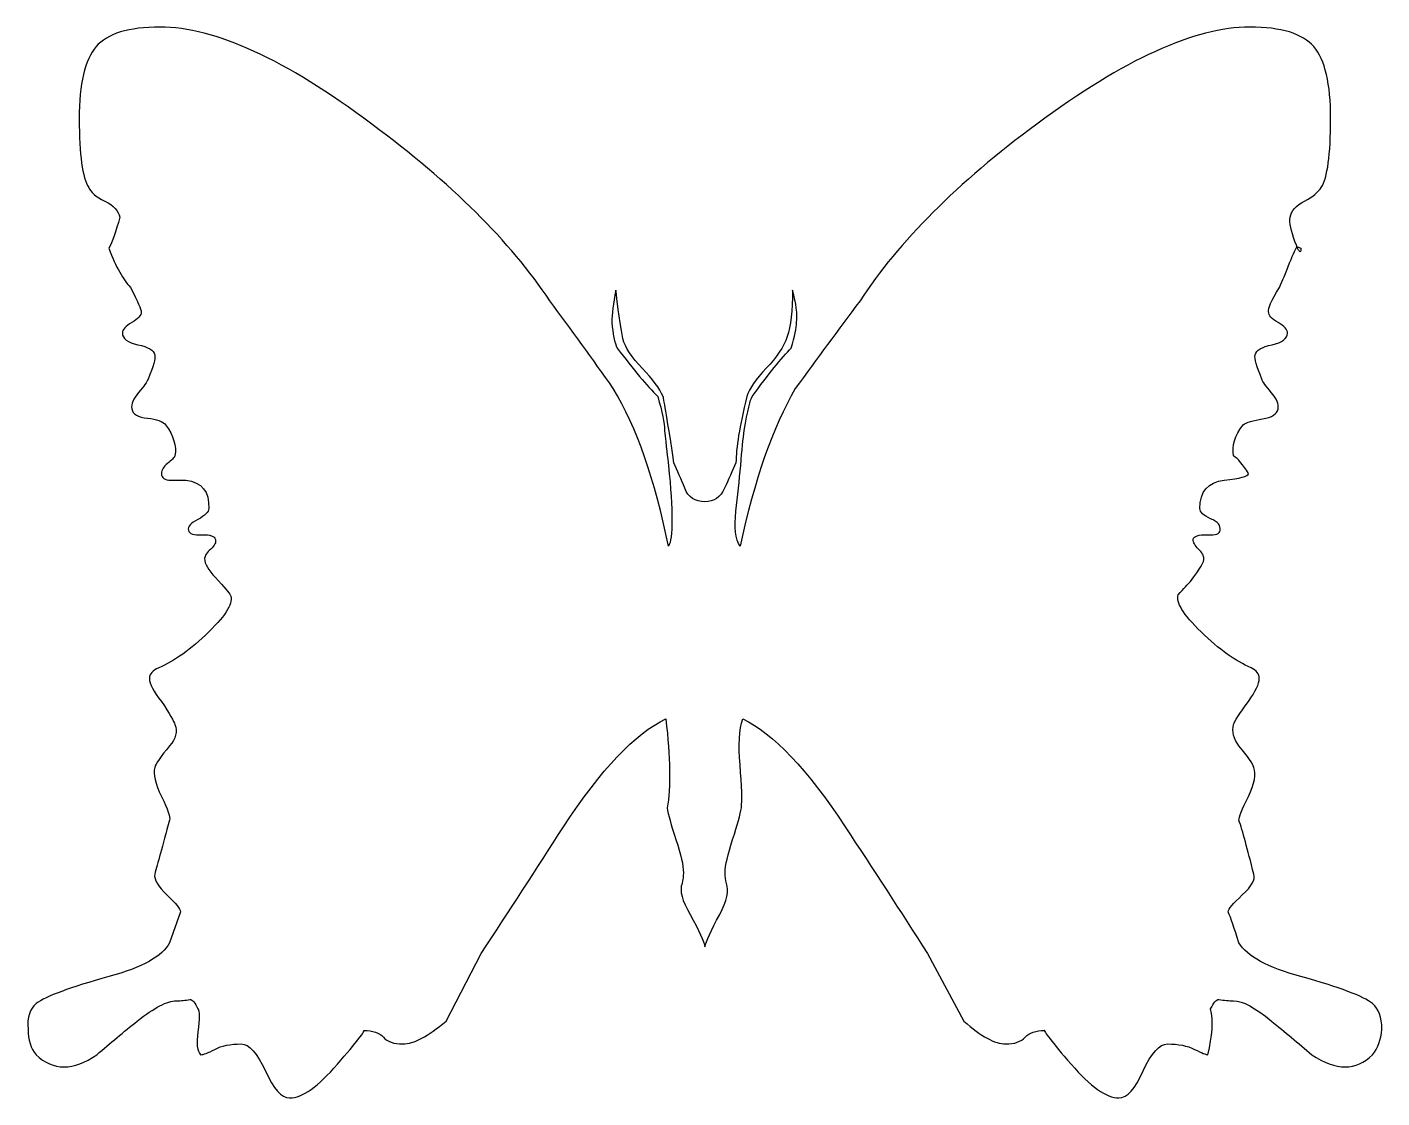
# Model space of a CAD drawing. Header units: centimetres. Extents: x -10.6 to 7.9, y -7.2 to 7.4.
import ezdxf

# ---------------------------------------------------------------- set-up
doc = ezdxf.new("R2010")
doc.units = ezdxf.units.CM
doc.header["$MEASUREMENT"] = 0
doc.layers.add('Camada 1', color=7, linetype='Continuous')

msp = doc.modelspace()

# ---------------------------------------------------------------- linework, layer by layer
at = {"layer": 'Camada 1'}
msp.add_open_spline([(7.78047, -6.65586), (7.55936, -6.877), (7.28292, -6.877), (6.95121, -6.65586), (6.95121, -6.65586), (6.76693, -6.49637), (6.58265, -6.34259), (6.39836, -6.19517), (6.39836, -6.19517), (6.17722, -6.01089), (6.00503, -5.91876), (5.88237, -5.91876), (5.88237, -5.91876), (5.82075, -5.91876), (5.75336, -5.9127), (5.67967, -5.90034), (5.67967, -5.90034), (5.64279, -5.90034), (5.60596, -5.94352), (5.56907, -6.02932), (5.56907, -6.02932), (5.60595, -6.18913), (5.59357, -6.39788), (5.53221, -6.65588), (5.53221, -6.65588), (5.50744, -6.65588), (5.44611, -6.63141), (5.34793, -6.58217), (5.34793, -6.58217), (5.24945, -6.53322), (5.12679, -6.50848), (4.97937, -6.50848), (4.97937, -6.50848), (4.86877, -6.50848), (4.75823, -6.63141), (4.64766, -6.87704), (4.64766, -6.87704), (4.53709, -7.12294), (4.42652, -7.2456), (4.31595, -7.2456), (4.31595, -7.2456), (4.14376, -7.2456), (3.9258, -7.09212), (3.66174, -6.78491), (3.66174, -6.78491), (3.39742, -6.47794), (3.27762, -6.32422), (3.30241, -6.32422), (3.30241, -6.32422), (3.17946, -6.32422), (3.09048, -6.35502), (3.03518, -6.41635), (3.03518, -6.41635), (2.97988, -6.47795), (2.89064, -6.50848), (2.76795, -6.50848), (2.76795, -6.50848), (2.62055, -6.50848), (2.42994, -6.40426), (2.19669, -6.19519), (2.19669, -6.19519), (2.19669, -6.19519), (1.69911, -5.2738), (1.69911, -5.2738), (1.69911, -5.2738), (1.33055, -4.69648), (0.95566, -4.11916), (0.57503, -3.54155), (0.57503, -3.54155), (0.05901, -2.75547), (-0.40803, -2.26396), (-0.82554, -2.06729), (-0.82554, -2.06729), (-0.87478, -2.21472), (-0.88716, -2.42376), (-0.8624, -2.69385), (-0.8624, -2.69385), (-0.83793, -2.98873), (-0.83187, -3.18537), (-0.84396, -3.28355), (-0.84396, -3.28355), (-0.85634, -3.36965), (-0.89637, -3.5139), (-0.96374, -3.71659), (-0.96374, -3.71659), (-1.03142, -3.91931), (-1.0651, -4.06991), (-1.0651, -4.16808), (-1.0651, -4.16808), (-1.0651, -4.21732), (-1.05904, -4.26656), (-1.04668, -4.31551), (-1.04668, -4.31551), (-1.00982, -4.41399), (-1.04062, -4.55506), (-1.13881, -4.73937), (-1.13881, -4.73937), (-1.26176, -4.96048), (-1.32944, -5.10793), (-1.34153, -5.18165), (-1.34153, -5.18165), (-1.35391, -5.10794), (-1.42157, -4.96051), (-1.54423, -4.73937), (-1.54423, -4.73937), (-1.6548, -4.55506), (-1.69166, -4.41399), (-1.6548, -4.31551), (-1.6548, -4.31551), (-1.64271, -4.26654), (-1.63636, -4.21732), (-1.63636, -4.16808), (-1.63636, -4.16808), (-1.63636, -4.06989), (-1.67033, -3.91932), (-1.73772, -3.71659), (-1.73772, -3.71659), (-1.80537, -3.51389), (-1.84541, -3.36964), (-1.8575, -3.28355), (-1.8575, -3.28355), (-1.80855, -3.00108), (-1.81461, -2.59566), (-1.87594, -2.06729), (-1.87594, -2.06729), (-2.29374, -2.26395), (-2.7605, -2.75547), (-3.27649, -3.54155), (-3.27649, -3.54155), (-3.64505, -4.11916), (-4.01994, -4.69646), (-4.4006, -5.2738), (-4.4006, -5.2738), (-4.4006, -5.2738), (-4.87973, -6.19519), (-4.87973, -6.19519), (-4.87973, -6.19519), (-5.12563, -6.40424), (-5.32201, -6.50848), (-5.46943, -6.50848), (-5.46943, -6.50848), (-5.59236, -6.50848), (-5.68133, -6.47795), (-5.73663, -6.41635), (-5.73663, -6.41635), (-5.7919, -6.35502), (-5.88117, -6.32422), (-6.00383, -6.32422), (-6.00383, -6.32422), (-5.97936, -6.32422), (-6.09913, -6.47797), (-6.36319, -6.78491), (-6.36319, -6.78491), (-6.62751, -7.09212), (-6.8455, -7.2456), (-7.0174, -7.2456), (-7.0174, -7.2456), (-7.12797, -7.2456), (-7.23854, -7.12294), (-7.34911, -6.87704), (-7.34911, -6.87704), (-7.45968, -6.63143), (-7.57025, -6.50848), (-7.68082, -6.50848), (-7.68082, -6.50848), (-7.82825, -6.50848), (-7.94802, -6.53325), (-8.04018, -6.58217), (-8.04018, -6.58217), (-8.13231, -6.63141), (-8.19681, -6.65588), (-8.23367, -6.65588), (-8.23367, -6.65588), (-8.28291, -6.60693), (-8.29529, -6.50242), (-8.27053, -6.34261), (-8.27053, -6.34261), (-8.24606, -6.15833), (-8.24606, -6.05411), (-8.27053, -6.02932), (-8.27053, -6.02932), (-8.30739, -5.94352), (-8.34424, -5.90034), (-8.3811, -5.90034), (-8.3811, -5.90034), (-8.44272, -5.91272), (-8.50405, -5.91876), (-8.56538, -5.91876), (-8.56538, -5.91876), (-8.68833, -5.91876), (-8.86656, -6.01089), (-9.09979, -6.19517), (-9.09979, -6.19517), (-9.28407, -6.3426), (-9.46835, -6.49637), (-9.65264, -6.65586), (-9.65264, -6.65586), (-9.97226, -6.877), (-10.24867, -6.877), (-10.4819, -6.65586), (-10.4819, -6.65586), (-10.55561, -6.57006), (-10.59247, -6.45316), (-10.59247, -6.30574), (-10.59247, -6.30574), (-10.60485, -6.14625), (-10.568, -6.02933), (-10.4819, -5.95562), (-10.4819, -5.95562), (-10.34686, -5.85743), (-10.01515, -5.73451), (-9.4868, -5.58706), (-9.4868, -5.58706), (-9.03243, -5.4644), (-8.75599, -5.31065), (-8.65754, -5.12637), (-8.65754, -5.12637), (-8.65754, -5.12637), (-8.51011, -4.70251), (-8.51011, -4.70251), (-8.51011, -4.70251), (-8.51011, -4.66565), (-8.57173, -4.58906), (-8.69439, -4.47216), (-8.69439, -4.47216), (-8.81734, -4.35556), (-8.87261, -4.26023), (-8.86026, -4.18652), (-8.86026, -4.18652), (-8.8234, -4.05148), (-8.75601, -3.80586), (-8.65754, -3.44942), (-8.65754, -3.44942), (-8.64545, -3.41254), (-8.68231, -3.30517), (-8.76811, -3.12695), (-8.76811, -3.12695), (-8.85421, -2.94899), (-8.885, -2.81683), (-8.86026, -2.73074), (-8.86026, -2.73074), (-8.84814, -2.68177), (-8.78049, -2.58331), (-8.65754, -2.43586), (-8.65754, -2.43586), (-8.57174, -2.33767), (-8.54697, -2.23949), (-8.58383, -2.14101), (-8.58383, -2.14101), (-8.59621, -2.10415), (-8.65754, -1.99991), (-8.76811, -1.82772), (-8.76811, -1.82772), (-8.87868, -1.69268), (-8.93398, -1.58817), (-8.93398, -1.51445), (-8.93398, -1.51445), (-8.93398, -1.45312), (-8.89106, -1.40388), (-8.805, -1.36702), (-8.805, -1.36702), (-8.59624, -1.28122), (-8.36907, -1.11826), (-8.12317, -0.87868), (-8.12317, -0.87868), (-7.87756, -0.6391), (-7.77937, -0.47037), (-7.82832, -0.37192), (-7.82832, -0.37192), (-7.8407, -0.34745), (-7.90836, -0.2677), (-8.03104, -0.13234), (-8.03104, -0.13234), (-8.12952, -0.03418), (-8.17847, 0.05192), (-8.17847, 0.12563), (-8.17847, 0.12563), (-8.17847, 0.16249), (-8.15082, 0.2054), (-8.09555, 0.25461), (-8.09555, 0.25461), (-8.04028, 0.30356), (-8.01895, 0.34674), (-8.03104, 0.38359), (-8.03104, 0.38359), (-8.04342, 0.43254), (-8.10475, 0.45413), (-8.21532, 0.4481), (-8.21532, 0.4481), (-8.32589, 0.44178), (-8.38751, 0.46337), (-8.3996, 0.51261), (-8.3996, 0.51261), (-8.41198, 0.56156), (-8.36909, 0.6108), (-8.27062, 0.66004), (-8.27062, 0.66004), (-8.17243, 0.70899), (-8.12319, 0.75823), (-8.12319, 0.80747), (-8.12319, 0.80747), (-8.1111, 1.0407), (-8.21532, 1.16968), (-8.43646, 1.19445), (-8.43646, 1.19445), (-8.49808, 1.19445), (-8.56544, 1.19445), (-8.63918, 1.19445), (-8.63918, 1.19445), (-8.72528, 1.19445), (-8.76816, 1.22498), (-8.76816, 1.28658), (-8.76816, 1.28658), (-8.76816, 1.33553), (-8.74054, 1.38159), (-8.68524, 1.4248), (-8.68524, 1.4248), (-8.62994, 1.46772), (-8.59626, 1.5014), (-8.58388, 1.52616), (-8.58388, 1.52616), (-8.55941, 1.6612), (-8.60232, 1.80257), (-8.71286, 1.95002), (-8.71286, 1.95002), (-8.74972, 1.99897), (-8.83264, 2.02977), (-8.96165, 2.04215), (-8.96165, 2.04215), (-9.09063, 2.05424), (-9.16149, 2.09742), (-9.17358, 2.17113), (-9.17358, 2.17113), (-9.18596, 2.23246), (-9.15514, 2.30617), (-9.08145, 2.39227), (-9.08145, 2.39227), (-9.00774, 2.47807), (-8.96482, 2.5397), (-8.95247, 2.57655), (-8.95247, 2.57655), (-8.87876, 2.74845), (-8.84822, 2.85902), (-8.86034, 2.90826), (-8.86034, 2.90826), (-8.87272, 2.96959), (-8.94961, 3.01568), (-9.09069, 3.04648), (-9.09069, 3.04648), (-9.23206, 3.07701), (-9.30262, 3.1294), (-9.30262, 3.20311), (-9.30262, 3.20311), (-9.30262, 3.25206), (-9.2597, 3.3013), (-9.17364, 3.35054), (-9.17364, 3.35054), (-9.08784, 3.39949), (-9.04466, 3.44873), (-9.04466, 3.49797), (-9.04466, 3.49797), (-9.04466, 3.52244), (-9.0939, 3.63301), (-9.19209, 3.82968), (-9.19209, 3.82968), (-9.29057, 3.92787), (-9.38875, 4.10609), (-9.48694, 4.36409), (-9.48694, 4.36409), (-9.43799, 4.44989), (-9.38875, 4.59126), (-9.33951, 4.78795), (-9.33951, 4.78795), (-9.35189, 4.87375), (-9.41955, 4.94747), (-9.54223, 5.00909), (-9.54223, 5.00909), (-9.66518, 5.07042), (-9.73889, 5.13175), (-9.76337, 5.19337), (-9.76337, 5.19337), (-9.84947, 5.32841), (-9.89235, 5.64168), (-9.89235, 6.1332), (-9.89235, 6.1332), (-9.89235, 6.61233), (-9.81575, 6.94087), (-9.662, 7.11912), (-9.662, 7.11912), (-9.50852, 7.29708), (-9.21684, 7.38632), (-8.78668, 7.38632), (-8.78668, 7.38632), (-8.03746, 7.38632), (-7.07287, 6.94404), (-5.89346, 6.05951), (-5.89346, 6.05951), (-4.81253, 5.26076), (-4.00169, 4.45627), (-3.46096, 3.64543), (-3.46096, 3.64543), (-3.16611, 3.2521), (-2.87761, 2.85303), (-2.59485, 2.44761), (-2.59485, 2.44761), (-2.27552, 1.91924), (-2.02359, 1.20055), (-1.83931, 0.29152), (-1.83931, 0.29152), (-1.77798, 0.40209), (-1.77798, 0.77065), (-1.83931, 1.39721), (-1.83931, 1.39721), (-1.85169, 1.4954), (-1.87013, 1.65521), (-1.89458, 1.87634), (-1.89458, 1.87634), (-1.89458, 1.97453), (-1.9254, 2.12799), (-1.98671, 2.33703), (-1.98671, 2.33703), (-2.13414, 2.48446), (-2.31842, 2.70559), (-2.53956, 3.00045), (-2.53956, 3.00045), (-2.57642, 3.07416), (-2.60118, 3.19079), (-2.61327, 3.35057), (-2.61327, 3.35057), (-2.61327, 3.46114), (-2.59483, 3.60857), (-2.55797, 3.79285), (-2.55797, 3.79285), (-2.54588, 3.65752), (-2.51505, 3.43638), (-2.46584, 3.12943), (-2.46584, 3.12943), (-2.42898, 3.00648), (-2.34003, 2.87143), (-2.19864, 2.72401), (-2.19864, 2.72401), (-2.05754, 2.57658), (-1.96223, 2.4476), (-1.91302, 2.33703), (-1.91302, 2.33703), (-1.90093, 2.30017), (-1.85169, 1.999), (-1.76559, 1.43406), (-1.76559, 1.43406), (-1.71664, 1.32349), (-1.6674, 1.20657), (-1.61816, 1.08394), (-1.61816, 1.08394), (-1.56921, 0.96099), (-1.47706, 0.89966), (-1.34175, 0.89966), (-1.34175, 0.89966), (-1.21909, 0.89966), (-1.12982, 0.96099), (-1.07455, 1.08394), (-1.07455, 1.08394), (-1.01925, 1.2066), (-0.96713, 1.32349), (-0.91792, 1.43406), (-0.91792, 1.43406), (-0.91792, 1.63043), (-0.86897, 1.93161), (-0.77049, 2.33703), (-0.77049, 2.33703), (-0.73363, 2.4476), (-0.64465, 2.57661), (-0.50329, 2.72401), (-0.50329, 2.72401), (-0.36219, 2.87144), (-0.26688, 3.01569), (-0.21765, 3.15708), (-0.21765, 3.15708), (-0.1687, 3.29818), (-0.14394, 3.51009), (-0.14394, 3.79285), (-0.14394, 3.79285), (-0.09499, 3.60857), (-0.07655, 3.46114), (-0.08864, 3.35057), (-0.08864, 3.35057), (-0.08864, 3.27686), (-0.11341, 3.15996), (-0.16235, 3.00045), (-0.16235, 3.00045), (-0.29768, 2.86512), (-0.47562, 2.64398), (-0.69676, 2.33703), (-0.69676, 2.33703), (-0.72153, 2.30017), (-0.75838, 2.14642), (-0.80733, 1.87634), (-0.80733, 1.87634), (-0.81971, 1.76577), (-0.83495, 1.60596), (-0.85339, 1.39721), (-0.85339, 1.39721), (-0.87181, 1.18816), (-0.89342, 0.97941), (-0.9179, 0.77065), (-0.9179, 0.77065), (-0.94267, 0.54951), (-0.92422, 0.3897), (-0.86263, 0.29152), (-0.86263, 0.29152), (-0.66626, 1.20052), (-0.41432, 1.91924), (-0.10709, 2.44761), (-0.10709, 2.44761), (0.18776, 2.85303), (0.48261, 3.2521), (0.77749, 3.64543), (0.77749, 3.64543), (1.30557, 4.45627), (2.11036, 5.26076), (3.19155, 6.05951), (3.19155, 6.05951), (4.38305, 6.94407), (5.3537, 7.38632), (6.10318, 7.38632), (6.10318, 7.38632), (6.53308, 7.38632), (6.82475, 7.29705), (6.97853, 7.11912), (6.97853, 7.11912), (7.13199, 6.9409), (7.20888, 6.61234), (7.20888, 6.1332), (7.20888, 6.1332), (7.20888, 5.64168), (7.16567, 5.32842), (7.0799, 5.19337), (7.0799, 5.19337), (7.04302, 5.13175), (6.96616, 5.07042), (6.84953, 5.00909), (6.84953, 5.00909), (6.73264, 4.94747), (6.66816, 4.87376), (6.65604, 4.78795), (6.65604, 4.78795), (6.64363, 4.71424), (6.66525, 4.60367), (6.72055, 4.45624), (6.72055, 4.45624), (6.77585, 4.30881), (6.80347, 4.27802), (6.80347, 4.36411), (6.80347, 4.36411), (6.7787, 4.3762), (6.76029, 4.38255), (6.7482, 4.38255), (6.7482, 4.38255), (6.72341, 4.34569), (6.68369, 4.25642), (6.62842, 4.11535), (6.62842, 4.11535), (6.57312, 3.97396), (6.53309, 3.87865), (6.50864, 3.82971), (6.50864, 3.82971), (6.39807, 3.64543), (6.34883, 3.53486), (6.36121, 3.498), (6.36121, 3.498), (6.36121, 3.44876), (6.40413, 3.39952), (6.49022, 3.35057), (6.49022, 3.35057), (6.57602, 3.30133), (6.6192, 3.25209), (6.6192, 3.20314), (6.6192, 3.20314), (6.6192, 3.12943), (6.54837, 3.07701), (6.40727, 3.04651), (6.40727, 3.04651), (6.2659, 3.01571), (6.18902, 2.96965), (6.17692, 2.90829), (6.17692, 2.90829), (6.16454, 2.85905), (6.19534, 2.74848), (6.26905, 2.57658), (6.26905, 2.57658), (6.28114, 2.53972), (6.32435, 2.4781), (6.39806, 2.3923), (6.39806, 2.3923), (6.47177, 2.3062), (6.50228, 2.23249), (6.49019, 2.17116), (6.49019, 2.17116), (6.47781, 2.09745), (6.40724, 2.05138), (6.27826, 2.03294), (6.27826, 2.03294), (6.14925, 2.01452), (6.06001, 1.98688), (6.01103, 1.95002), (6.01103, 1.95002), (5.90046, 1.80259), (5.85725, 1.6612), (5.88205, 1.52616), (5.88205, 1.52616), (5.94335, 1.4893), (6.01103, 1.40927), (6.08475, 1.28658), (6.08475, 1.28658), (6.08475, 1.24972), (5.97418, 1.21893), (5.75304, 1.19445), (5.75304, 1.19445), (5.53193, 1.16968), (5.42136, 1.0407), (5.42136, 0.80747), (5.42136, 0.80747), (5.42136, 0.75823), (5.47031, 0.71214), (5.56876, 0.66925), (5.56876, 0.66925), (5.66695, 0.62607), (5.70986, 0.57395), (5.69777, 0.51262), (5.69777, 0.51262), (5.69777, 0.46338), (5.63932, 0.44179), (5.5227, 0.44811), (5.5227, 0.44811), (5.40581, 0.45417), (5.34133, 0.43258), (5.32921, 0.3836), (5.32921, 0.3836), (5.32921, 0.34674), (5.35368, 0.30356), (5.4029, 0.25462), (5.4029, 0.25462), (5.45187, 0.20538), (5.47661, 0.16249), (5.47661, 0.12564), (5.47661, 0.12564), (5.4887, 0.08878), (5.4274, -0.01575), (5.29233, -0.18763), (5.29233, -0.18763), (5.25547, -0.22449), (5.2002, -0.28611), (5.12646, -0.37191), (5.12646, -0.37191), (5.0896, -0.47039), (5.19385, -0.63911), (5.43975, -0.87867), (5.43975, -0.87867), (5.68536, -1.11825), (5.91253, -1.28121), (6.12161, -1.36701), (6.12161, -1.36701), (6.1953, -1.40389), (6.23218, -1.45311), (6.23218, -1.51444), (6.23218, -1.51444), (6.23218, -1.58815), (6.18294, -1.69266), (6.08475, -1.82771), (6.08475, -1.82771), (5.96182, -1.9999), (5.89414, -2.10415), (5.88205, -2.141), (5.88205, -2.141), (5.85726, -2.23948), (5.88205, -2.33766), (5.95576, -2.43585), (5.95576, -2.43585), (6.07842, -2.58328), (6.14607, -2.68175), (6.15846, -2.73073), (6.15846, -2.73073), (6.19532, -2.81683), (6.17055, -2.94898), (6.08475, -3.12694), (6.08475, -3.12694), (5.99865, -3.30516), (5.95577, -3.41256), (5.95577, -3.44941), (5.95577, -3.44941), (6.00472, -3.59684), (6.07237, -3.84271), (6.15847, -4.18651), (6.15847, -4.18651), (6.18294, -4.26022), (6.13082, -4.35555), (6.00184, -4.47215), (6.00184, -4.47215), (5.87283, -4.58904), (5.80835, -4.66564), (5.80835, -4.7025), (5.80835, -4.7025), (5.84521, -4.7886), (5.89415, -4.92999), (5.95578, -5.12636), (5.95578, -5.12636), (6.06635, -5.31064), (6.34879, -5.46439), (6.80345, -5.58705), (6.80345, -5.58705), (7.33153, -5.73448), (7.65721, -5.85743), (7.78013, -5.95561), (7.78013, -5.95561), (7.86593, -6.02932), (7.90914, -6.14624), (7.90914, -6.30573), (7.90914, -6.30573), (7.89712, -6.45313), (7.85421, -6.57003), (7.78047, -6.65586)], degree=3, knots=[0, 0, 0, 0, 0.00552486, 0.00552486, 0.00552486, 0.00552486, 0.01104972, 0.01104972, 0.01104972, 0.01104972, 0.01657459, 0.01657459, 0.01657459, 0.01657459, 0.02209945, 0.02209945, 0.02209945, 0.02209945, 0.02762431, 0.02762431, 0.02762431, 0.02762431, 0.03314917, 0.03314917, 0.03314917, 0.03314917, 0.03867403, 0.03867403, 0.03867403, 0.03867403, 0.0441989, 0.0441989, 0.0441989, 0.0441989, 0.04972376, 0.04972376, 0.04972376, 0.04972376, 0.05524862, 0.05524862, 0.05524862, 0.05524862, 0.06077348, 0.06077348, 0.06077348, 0.06077348, 0.06629834, 0.06629834, 0.06629834, 0.06629834, 0.0718232, 0.0718232, 0.0718232, 0.0718232, 0.07734807, 0.07734807, 0.07734807, 0.07734807, 0.08287293, 0.08287293, 0.08287293, 0.08287293, 0.08839779, 0.08839779, 0.08839779, 0.08839779, 0.09392265, 0.09392265, 0.09392265, 0.09392265, 0.09944751, 0.09944751, 0.09944751, 0.09944751, 0.10497238, 0.10497238, 0.10497238, 0.10497238, 0.11049724, 0.11049724, 0.11049724, 0.11049724, 0.1160221, 0.1160221, 0.1160221, 0.1160221, 0.12154696, 0.12154696, 0.12154696, 0.12154696, 0.12707182, 0.12707182, 0.12707182, 0.12707182, 0.13259669, 0.13259669, 0.13259669, 0.13259669, 0.13812155, 0.13812155, 0.13812155, 0.13812155, 0.14364641, 0.14364641, 0.14364641, 0.14364641, 0.14917127, 0.14917127, 0.14917127, 0.14917127, 0.15469613, 0.15469613, 0.15469613, 0.15469613, 0.16022099, 0.16022099, 0.16022099, 0.16022099, 0.16574586, 0.16574586, 0.16574586, 0.16574586, 0.17127072, 0.17127072, 0.17127072, 0.17127072, 0.17679558, 0.17679558, 0.17679558, 0.17679558, 0.18232044, 0.18232044, 0.18232044, 0.18232044, 0.1878453, 0.1878453, 0.1878453, 0.1878453, 0.19337017, 0.19337017, 0.19337017, 0.19337017, 0.19889503, 0.19889503, 0.19889503, 0.19889503, 0.20441989, 0.20441989, 0.20441989, 0.20441989, 0.20994475, 0.20994475, 0.20994475, 0.20994475, 0.21546961, 0.21546961, 0.21546961, 0.21546961, 0.22099448, 0.22099448, 0.22099448, 0.22099448, 0.22651934, 0.22651934, 0.22651934, 0.22651934, 0.2320442, 0.2320442, 0.2320442, 0.2320442, 0.23756906, 0.23756906, 0.23756906, 0.23756906, 0.24309392, 0.24309392, 0.24309392, 0.24309392, 0.24861878, 0.24861878, 0.24861878, 0.24861878, 0.25414365, 0.25414365, 0.25414365, 0.25414365, 0.25966851, 0.25966851, 0.25966851, 0.25966851, 0.26519337, 0.26519337, 0.26519337, 0.26519337, 0.27071823, 0.27071823, 0.27071823, 0.27071823, 0.27624309, 0.27624309, 0.27624309, 0.27624309, 0.28176796, 0.28176796, 0.28176796, 0.28176796, 0.28729282, 0.28729282, 0.28729282, 0.28729282, 0.29281768, 0.29281768, 0.29281768, 0.29281768, 0.29834254, 0.29834254, 0.29834254, 0.29834254, 0.3038674, 0.3038674, 0.3038674, 0.3038674, 0.30939227, 0.30939227, 0.30939227, 0.30939227, 0.31491713, 0.31491713, 0.31491713, 0.31491713, 0.32044199, 0.32044199, 0.32044199, 0.32044199, 0.32596685, 0.32596685, 0.32596685, 0.32596685, 0.33149171, 0.33149171, 0.33149171, 0.33149171, 0.33701657, 0.33701657, 0.33701657, 0.33701657, 0.34254144, 0.34254144, 0.34254144, 0.34254144, 0.3480663, 0.3480663, 0.3480663, 0.3480663, 0.35359116, 0.35359116, 0.35359116, 0.35359116, 0.35911602, 0.35911602, 0.35911602, 0.35911602, 0.36464088, 0.36464088, 0.36464088, 0.36464088, 0.37016575, 0.37016575, 0.37016575, 0.37016575, 0.37569061, 0.37569061, 0.37569061, 0.37569061, 0.38121547, 0.38121547, 0.38121547, 0.38121547, 0.38674033, 0.38674033, 0.38674033, 0.38674033, 0.39226519, 0.39226519, 0.39226519, 0.39226519, 0.39779006, 0.39779006, 0.39779006, 0.39779006, 0.40331492, 0.40331492, 0.40331492, 0.40331492, 0.40883978, 0.40883978, 0.40883978, 0.40883978, 0.41436464, 0.41436464, 0.41436464, 0.41436464, 0.4198895, 0.4198895, 0.4198895, 0.4198895, 0.42541436, 0.42541436, 0.42541436, 0.42541436, 0.43093923, 0.43093923, 0.43093923, 0.43093923, 0.43646409, 0.43646409, 0.43646409, 0.43646409, 0.44198895, 0.44198895, 0.44198895, 0.44198895, 0.44751381, 0.44751381, 0.44751381, 0.44751381, 0.45303867, 0.45303867, 0.45303867, 0.45303867, 0.45856354, 0.45856354, 0.45856354, 0.45856354, 0.4640884, 0.4640884, 0.4640884, 0.4640884, 0.46961326, 0.46961326, 0.46961326, 0.46961326, 0.47513812, 0.47513812, 0.47513812, 0.47513812, 0.48066298, 0.48066298, 0.48066298, 0.48066298, 0.48618785, 0.48618785, 0.48618785, 0.48618785, 0.49171271, 0.49171271, 0.49171271, 0.49171271, 0.49723757, 0.49723757, 0.49723757, 0.49723757, 0.50276243, 0.50276243, 0.50276243, 0.50276243, 0.50828729, 0.50828729, 0.50828729, 0.50828729, 0.51381215, 0.51381215, 0.51381215, 0.51381215, 0.51933702, 0.51933702, 0.51933702, 0.51933702, 0.52486188, 0.52486188, 0.52486188, 0.52486188, 0.53038674, 0.53038674, 0.53038674, 0.53038674, 0.5359116, 0.5359116, 0.5359116, 0.5359116, 0.54143646, 0.54143646, 0.54143646, 0.54143646, 0.54696133, 0.54696133, 0.54696133, 0.54696133, 0.55248619, 0.55248619, 0.55248619, 0.55248619, 0.55801105, 0.55801105, 0.55801105, 0.55801105, 0.56353591, 0.56353591, 0.56353591, 0.56353591, 0.56906077, 0.56906077, 0.56906077, 0.56906077, 0.57458564, 0.57458564, 0.57458564, 0.57458564, 0.5801105, 0.5801105, 0.5801105, 0.5801105, 0.58563536, 0.58563536, 0.58563536, 0.58563536, 0.59116022, 0.59116022, 0.59116022, 0.59116022, 0.59668508, 0.59668508, 0.59668508, 0.59668508, 0.60220994, 0.60220994, 0.60220994, 0.60220994, 0.60773481, 0.60773481, 0.60773481, 0.60773481, 0.61325967, 0.61325967, 0.61325967, 0.61325967, 0.61878453, 0.61878453, 0.61878453, 0.61878453, 0.62430939, 0.62430939, 0.62430939, 0.62430939, 0.62983425, 0.62983425, 0.62983425, 0.62983425, 0.63535912, 0.63535912, 0.63535912, 0.63535912, 0.64088398, 0.64088398, 0.64088398, 0.64088398, 0.64640884, 0.64640884, 0.64640884, 0.64640884, 0.6519337, 0.6519337, 0.6519337, 0.6519337, 0.65745856, 0.65745856, 0.65745856, 0.65745856, 0.66298343, 0.66298343, 0.66298343, 0.66298343, 0.66850829, 0.66850829, 0.66850829, 0.66850829, 0.67403315, 0.67403315, 0.67403315, 0.67403315, 0.67955801, 0.67955801, 0.67955801, 0.67955801, 0.68508287, 0.68508287, 0.68508287, 0.68508287, 0.69060773, 0.69060773, 0.69060773, 0.69060773, 0.6961326, 0.6961326, 0.6961326, 0.6961326, 0.70165746, 0.70165746, 0.70165746, 0.70165746, 0.70718232, 0.70718232, 0.70718232, 0.70718232, 0.71270718, 0.71270718, 0.71270718, 0.71270718, 0.71823204, 0.71823204, 0.71823204, 0.71823204, 0.72375691, 0.72375691, 0.72375691, 0.72375691, 0.72928177, 0.72928177, 0.72928177, 0.72928177, 0.73480663, 0.73480663, 0.73480663, 0.73480663, 0.74033149, 0.74033149, 0.74033149, 0.74033149, 0.74585635, 0.74585635, 0.74585635, 0.74585635, 0.75138122, 0.75138122, 0.75138122, 0.75138122, 0.75690608, 0.75690608, 0.75690608, 0.75690608, 0.76243094, 0.76243094, 0.76243094, 0.76243094, 0.7679558, 0.7679558, 0.7679558, 0.7679558, 0.77348066, 0.77348066, 0.77348066, 0.77348066, 0.77900552, 0.77900552, 0.77900552, 0.77900552, 0.78453039, 0.78453039, 0.78453039, 0.78453039, 0.79005525, 0.79005525, 0.79005525, 0.79005525, 0.79558011, 0.79558011, 0.79558011, 0.79558011, 0.80110497, 0.80110497, 0.80110497, 0.80110497, 0.80662983, 0.80662983, 0.80662983, 0.80662983, 0.8121547, 0.8121547, 0.8121547, 0.8121547, 0.81767956, 0.81767956, 0.81767956, 0.81767956, 0.82320442, 0.82320442, 0.82320442, 0.82320442, 0.82872928, 0.82872928, 0.82872928, 0.82872928, 0.83425414, 0.83425414, 0.83425414, 0.83425414, 0.83977901, 0.83977901, 0.83977901, 0.83977901, 0.84530387, 0.84530387, 0.84530387, 0.84530387, 0.85082873, 0.85082873, 0.85082873, 0.85082873, 0.85635359, 0.85635359, 0.85635359, 0.85635359, 0.86187845, 0.86187845, 0.86187845, 0.86187845, 0.86740331, 0.86740331, 0.86740331, 0.86740331, 0.87292818, 0.87292818, 0.87292818, 0.87292818, 0.87845304, 0.87845304, 0.87845304, 0.87845304, 0.8839779, 0.8839779, 0.8839779, 0.8839779, 0.88950276, 0.88950276, 0.88950276, 0.88950276, 0.89502762, 0.89502762, 0.89502762, 0.89502762, 0.90055249, 0.90055249, 0.90055249, 0.90055249, 0.90607735, 0.90607735, 0.90607735, 0.90607735, 0.91160221, 0.91160221, 0.91160221, 0.91160221, 0.91712707, 0.91712707, 0.91712707, 0.91712707, 0.92265193, 0.92265193, 0.92265193, 0.92265193, 0.9281768, 0.9281768, 0.9281768, 0.9281768, 0.93370166, 0.93370166, 0.93370166, 0.93370166, 0.93922652, 0.93922652, 0.93922652, 0.93922652, 0.94475138, 0.94475138, 0.94475138, 0.94475138, 0.95027624, 0.95027624, 0.95027624, 0.95027624, 0.9558011, 0.9558011, 0.9558011, 0.9558011, 0.96132597, 0.96132597, 0.96132597, 0.96132597, 0.96685083, 0.96685083, 0.96685083, 0.96685083, 0.97237569, 0.97237569, 0.97237569, 0.97237569, 0.97790055, 0.97790055, 0.97790055, 0.97790055, 0.98342541, 0.98342541, 0.98342541, 0.98342541, 0.98895028, 0.98895028, 0.98895028, 0.98895028, 1, 1, 1, 1], dxfattribs=at)

doc.saveas('drawing.dxf')
